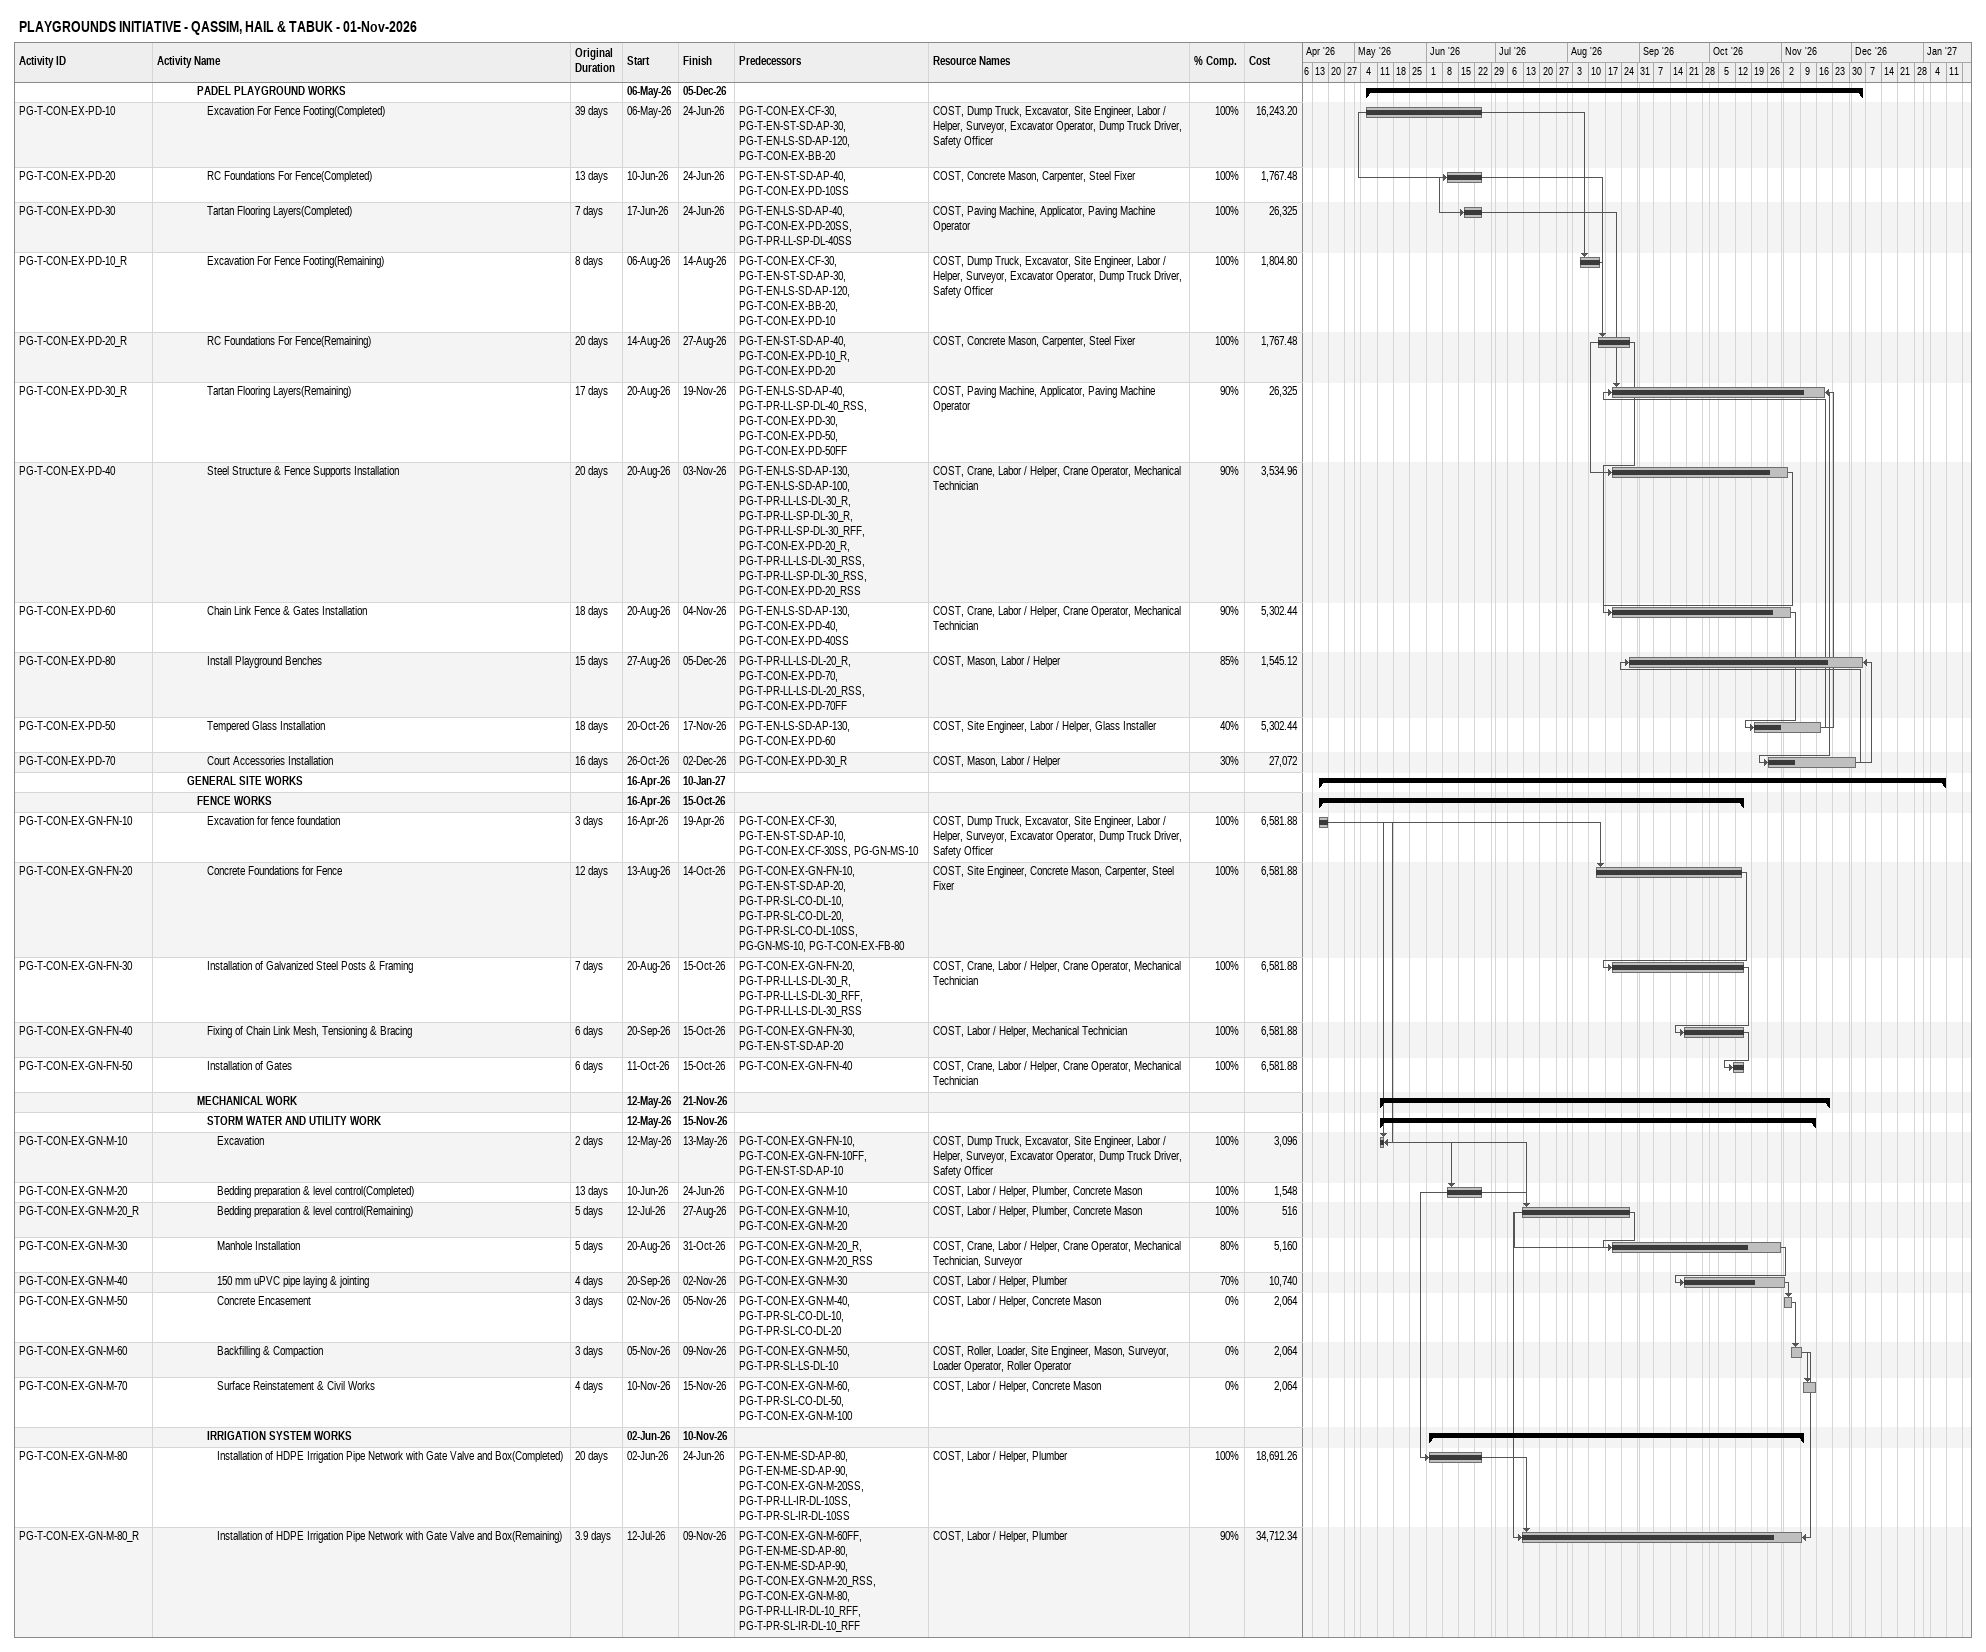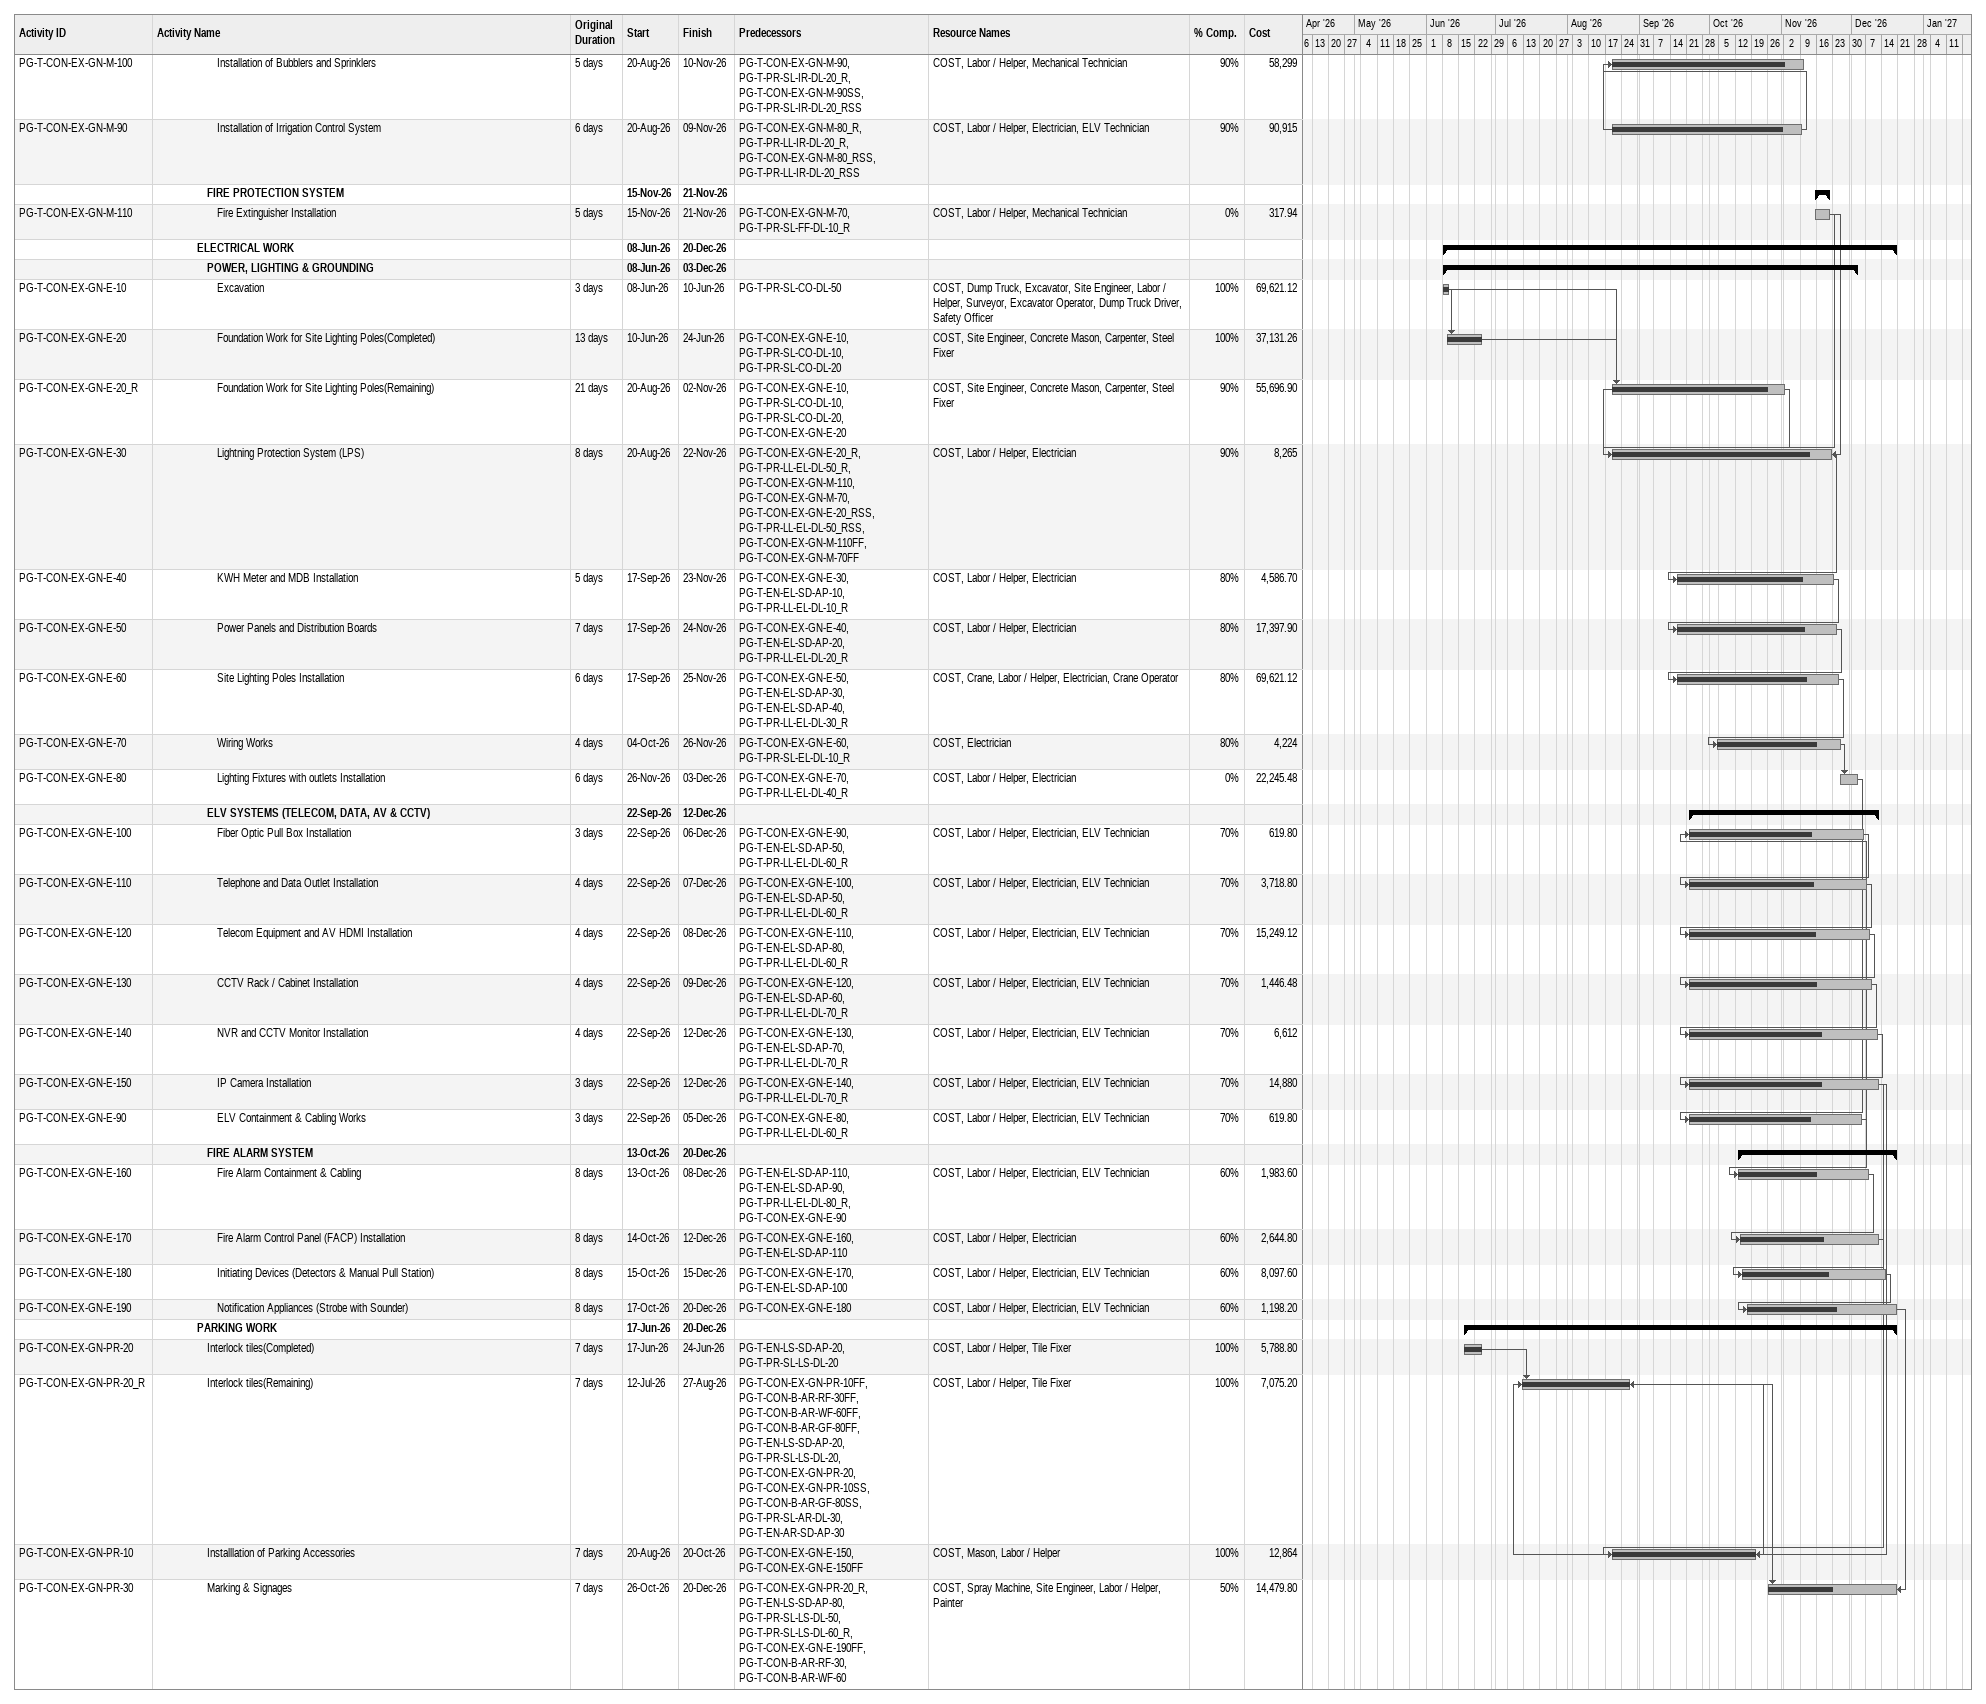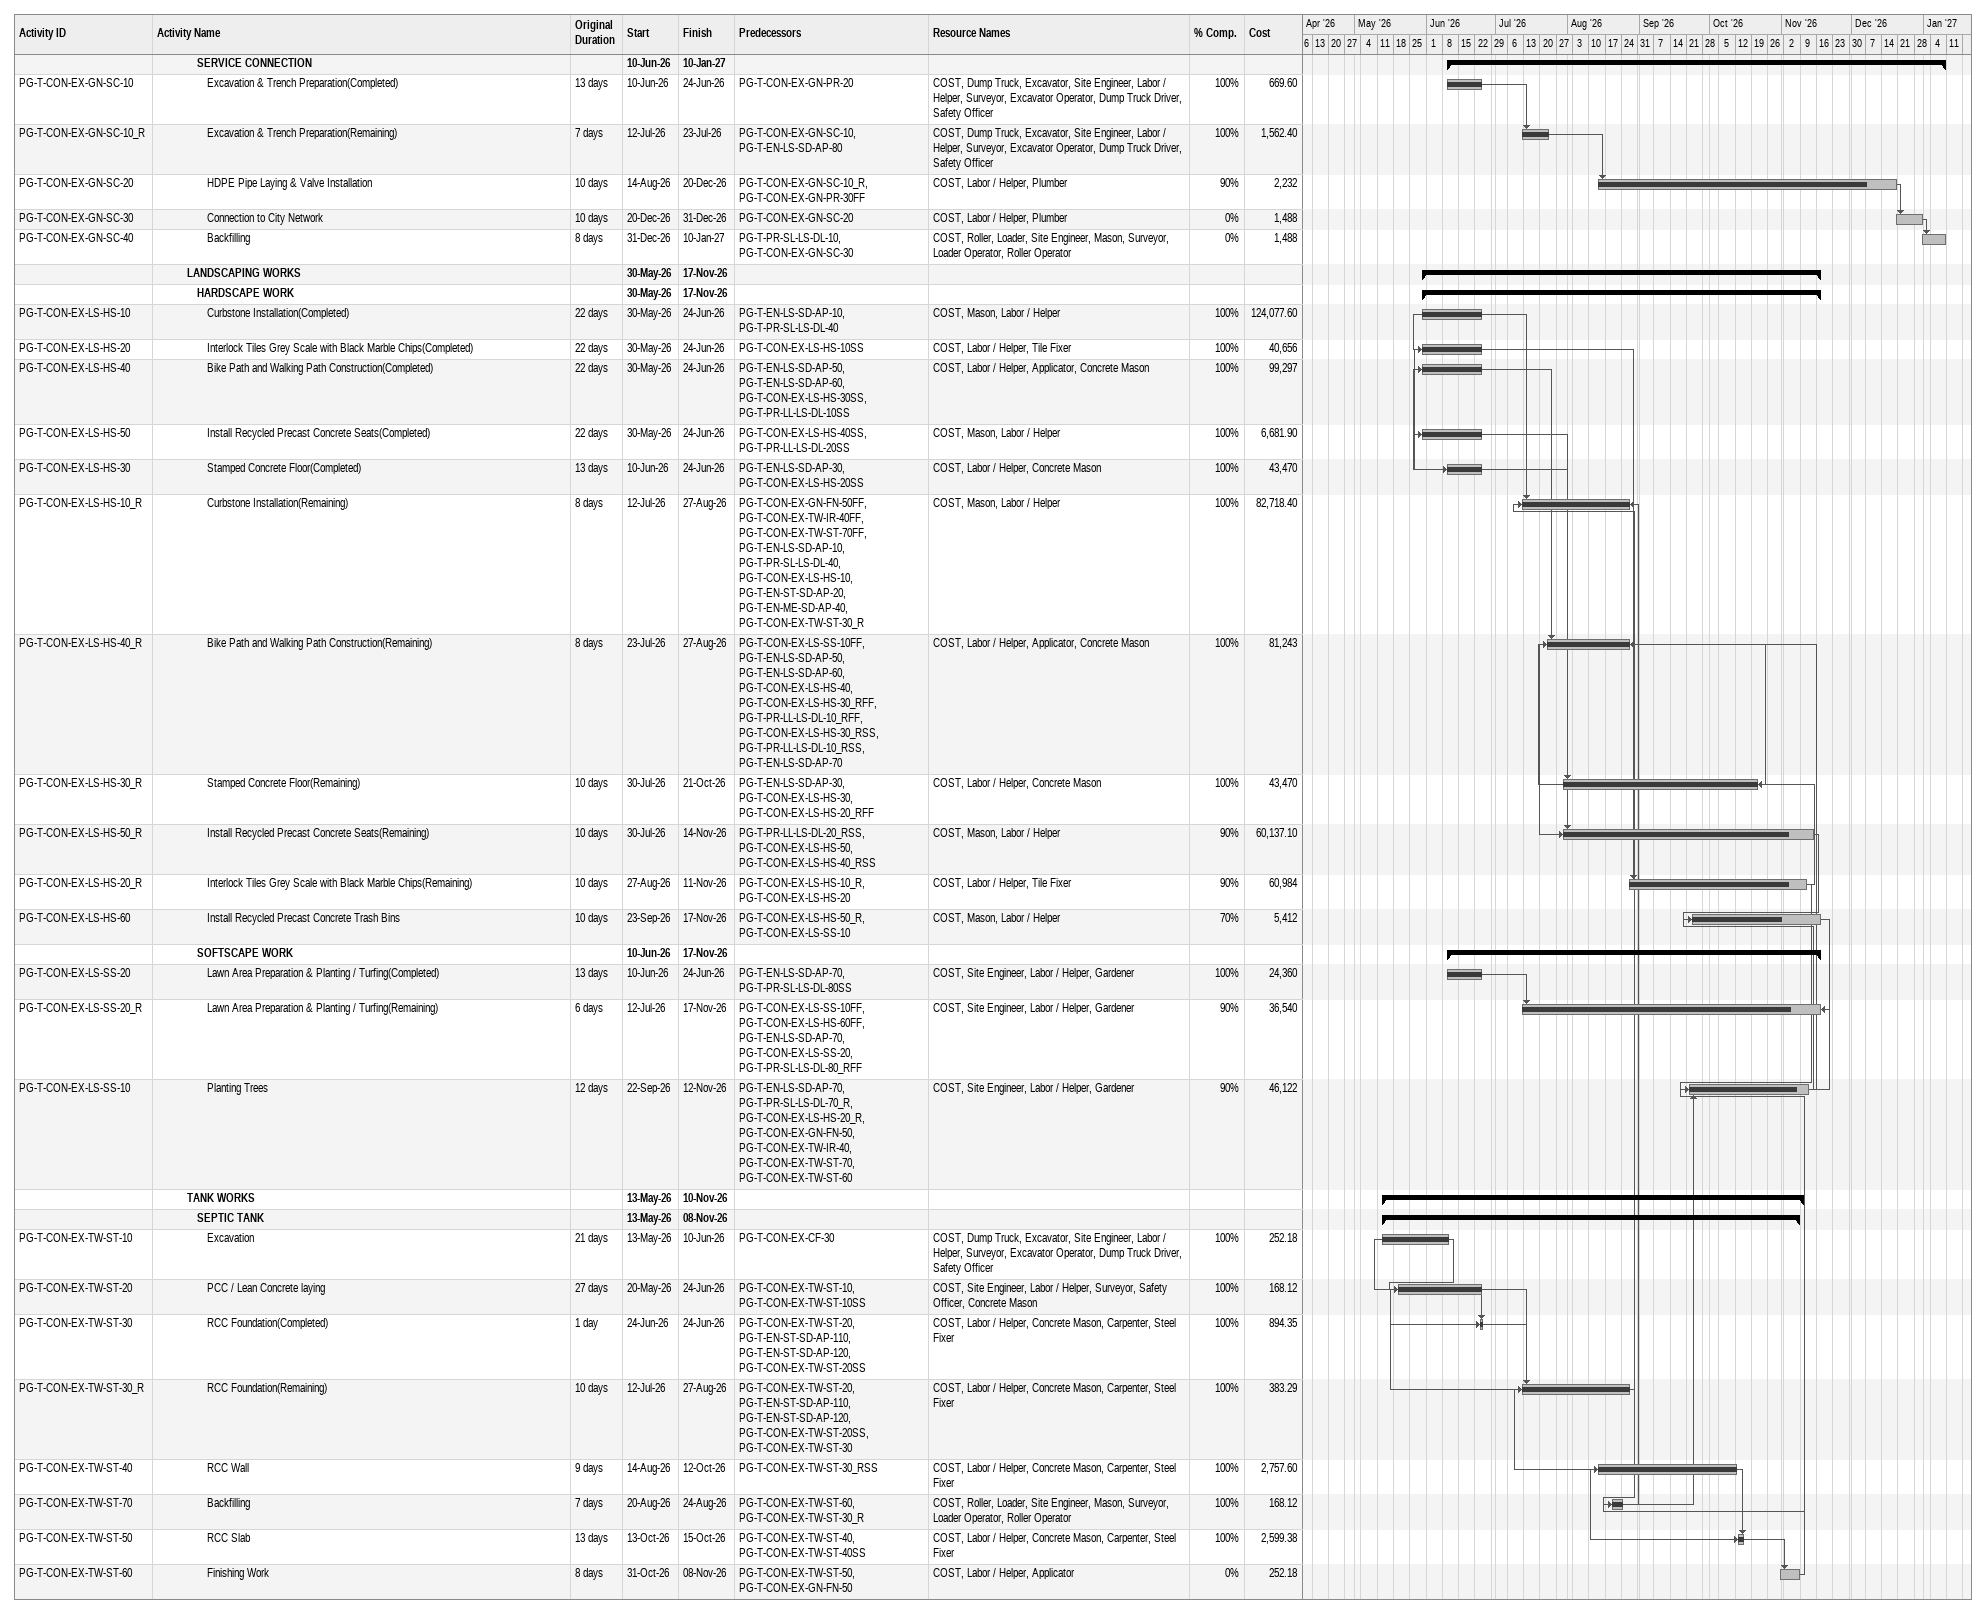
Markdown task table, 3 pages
PLAYGROUNDS INITIATIVE - QASSIM, HAIL & TABUK - 01-Nov-2026

| ID | Level | Task | Original duration | Start | Finish | Predecessors | Resources | % complete | Cost |
|---|---|---|---|---|---|---|---|---|---|
|  | 5 | **PADEL PLAYGROUND WORKS** |  | 2026-05-06 | 2026-12-05 |  |  |  |  |
| PG-T-CON-EX-PD-10 | 6 | Excavation For Fence Footing(Completed) | 39d | 2026-05-06 | 2026-06-24 | PG-T-CON-EX-CF-30, PG-T-EN-ST-SD-AP-30, PG-T-EN-LS-SD-AP-120, PG-T-CON-EX-BB-20 | COST, Dump Truck, Excavator, Site Engineer, Labor / Helper, Surveyor, Excavator Operator, Dump Truck Driver, Safety Officer | 100 | 16243.20 |
| PG-T-CON-EX-PD-20 | 6 | RC Foundations For Fence(Completed) | 13d | 2026-06-10 | 2026-06-24 | PG-T-EN-ST-SD-AP-40, PG-T-CON-EX-PD-10SS | COST, Concrete Mason, Carpenter, Steel Fixer | 100 | 1767.48 |
| PG-T-CON-EX-PD-30 | 6 | Tartan Flooring Layers(Completed) | 7d | 2026-06-17 | 2026-06-24 | PG-T-EN-LS-SD-AP-40, PG-T-CON-EX-PD-20SS, PG-T-PR-LL-SP-DL-40SS | COST, Paving Machine, Applicator, Paving Machine Operator | 100 | 26325 |
| PG-T-CON-EX-PD-10_R | 6 | Excavation For Fence Footing(Remaining) | 8d | 2026-08-06 | 2026-08-14 | PG-T-CON-EX-CF-30, PG-T-EN-ST-SD-AP-30, PG-T-EN-LS-SD-AP-120, PG-T-CON-EX-BB-20, PG-T-CON-EX-PD-10 | COST, Dump Truck, Excavator, Site Engineer, Labor / Helper, Surveyor, Excavator Operator, Dump Truck Driver, Safety Officer | 100 | 1804.80 |
| PG-T-CON-EX-PD-20_R | 6 | RC Foundations For Fence(Remaining) | 20d | 2026-08-14 | 2026-08-27 | PG-T-EN-ST-SD-AP-40, PG-T-CON-EX-PD-10_R, PG-T-CON-EX-PD-20 | COST, Concrete Mason, Carpenter, Steel Fixer | 100 | 1767.48 |
| PG-T-CON-EX-PD-30_R | 6 | Tartan Flooring Layers(Remaining) | 17d | 2026-08-20 | 2026-11-19 | PG-T-EN-LS-SD-AP-40, PG-T-PR-LL-SP-DL-40_RSS, PG-T-CON-EX-PD-30, PG-T-CON-EX-PD-50, PG-T-CON-EX-PD-50FF | COST, Paving Machine, Applicator, Paving Machine Operator | 90 | 26325 |
| PG-T-CON-EX-PD-40 | 6 | Steel Structure & Fence Supports Installation | 20d | 2026-08-20 | 2026-11-03 | PG-T-EN-LS-SD-AP-130, PG-T-EN-LS-SD-AP-100, PG-T-PR-LL-LS-DL-30_R, PG-T-PR-LL-SP-DL-30_R, PG-T-PR-LL-SP-DL-30_RFF, PG-T-CON-EX-PD-20_R, PG-T-PR-LL-LS-DL-30_RSS, PG-T-PR-LL-SP-DL-30_RSS, PG-T-CON-EX-PD-20_RSS | COST, Crane, Labor / Helper, Crane Operator, Mechanical Technician | 90 | 3534.96 |
| PG-T-CON-EX-PD-60 | 6 | Chain Link Fence & Gates Installation | 18d | 2026-08-20 | 2026-11-04 | PG-T-EN-LS-SD-AP-130, PG-T-CON-EX-PD-40, PG-T-CON-EX-PD-40SS | COST, Crane, Labor / Helper, Crane Operator, Mechanical Technician | 90 | 5302.44 |
| PG-T-CON-EX-PD-80 | 6 | Install Playground Benches | 15d | 2026-08-27 | 2026-12-05 | PG-T-PR-LL-LS-DL-20_R, PG-T-CON-EX-PD-70, PG-T-PR-LL-LS-DL-20_RSS, PG-T-CON-EX-PD-70FF | COST, Mason, Labor / Helper | 85 | 1545.12 |
| PG-T-CON-EX-PD-50 | 6 | Tempered Glass Installation | 18d | 2026-10-20 | 2026-11-17 | PG-T-EN-LS-SD-AP-130, PG-T-CON-EX-PD-60 | COST, Site Engineer, Labor / Helper, Glass Installer | 40 | 5302.44 |
| PG-T-CON-EX-PD-70 | 6 | Court Accessories Installation | 16d | 2026-10-26 | 2026-12-02 | PG-T-CON-EX-PD-30_R | COST, Mason, Labor / Helper | 30 | 27072 |
|  | 4 | **GENERAL SITE WORKS** |  | 2026-04-16 | 2027-01-10 |  |  |  |  |
|  | 5 | **FENCE WORKS** |  | 2026-04-16 | 2026-10-15 |  |  |  |  |
| PG-T-CON-EX-GN-FN-10 | 6 | Excavation for fence foundation | 3d | 2026-04-16 | 2026-04-19 | PG-T-CON-EX-CF-30, PG-T-EN-ST-SD-AP-10, PG-T-CON-EX-CF-30SS, PG-GN-MS-10 | COST, Dump Truck, Excavator, Site Engineer, Labor / Helper, Surveyor, Excavator Operator, Dump Truck Driver, Safety Officer | 100 | 6581.88 |
| PG-T-CON-EX-GN-FN-20 | 6 | Concrete Foundations for Fence | 12d | 2026-08-13 | 2026-10-14 | PG-T-CON-EX-GN-FN-10, PG-T-EN-ST-SD-AP-20, PG-T-PR-SL-CO-DL-10, PG-T-PR-SL-CO-DL-20, PG-T-PR-SL-CO-DL-10SS, PG-GN-MS-10, PG-T-CON-EX-FB-80 | COST, Site Engineer, Concrete Mason, Carpenter, Steel Fixer | 100 | 6581.88 |
| PG-T-CON-EX-GN-FN-30 | 6 | Installation of Galvanized Steel Posts & Framing | 7d | 2026-08-20 | 2026-10-15 | PG-T-CON-EX-GN-FN-20, PG-T-PR-LL-LS-DL-30_R, PG-T-PR-LL-LS-DL-30_RFF, PG-T-PR-LL-LS-DL-30_RSS | COST, Crane, Labor / Helper, Crane Operator, Mechanical Technician | 100 | 6581.88 |
| PG-T-CON-EX-GN-FN-40 | 6 | Fixing of Chain Link Mesh, Tensioning & Bracing | 6d | 2026-09-20 | 2026-10-15 | PG-T-CON-EX-GN-FN-30, PG-T-EN-ST-SD-AP-20 | COST, Labor / Helper, Mechanical Technician | 100 | 6581.88 |
| PG-T-CON-EX-GN-FN-50 | 6 | Installation of Gates | 6d | 2026-10-11 | 2026-10-15 | PG-T-CON-EX-GN-FN-40 | COST, Crane, Labor / Helper, Crane Operator, Mechanical Technician | 100 | 6581.88 |
|  | 5 | **MECHANICAL WORK** |  | 2026-05-12 | 2026-11-21 |  |  |  |  |
|  | 6 | **STORM WATER AND UTILITY WORK** |  | 2026-05-12 | 2026-11-15 |  |  |  |  |
| PG-T-CON-EX-GN-M-10 | 7 | Excavation | 2d | 2026-05-12 | 2026-05-13 | PG-T-CON-EX-GN-FN-10, PG-T-CON-EX-GN-FN-10FF, PG-T-EN-ST-SD-AP-10 | COST, Dump Truck, Excavator, Site Engineer, Labor / Helper, Surveyor, Excavator Operator, Dump Truck Driver, Safety Officer | 100 | 3096 |
| PG-T-CON-EX-GN-M-20 | 7 | Bedding preparation & level control(Completed) | 13d | 2026-06-10 | 2026-06-24 | PG-T-CON-EX-GN-M-10 | COST, Labor / Helper, Plumber, Concrete Mason | 100 | 1548 |
| PG-T-CON-EX-GN-M-20_R | 7 | Bedding preparation & level control(Remaining) | 5d | 2026-07-12 | 2026-08-27 | PG-T-CON-EX-GN-M-10, PG-T-CON-EX-GN-M-20 | COST, Labor / Helper, Plumber, Concrete Mason | 100 | 516 |
| PG-T-CON-EX-GN-M-30 | 7 | Manhole Installation | 5d | 2026-08-20 | 2026-10-31 | PG-T-CON-EX-GN-M-20_R, PG-T-CON-EX-GN-M-20_RSS | COST, Crane, Labor / Helper, Crane Operator, Mechanical Technician, Surveyor | 80 | 5160 |
| PG-T-CON-EX-GN-M-40 | 7 | 150 mm uPVC pipe laying & jointing | 4d | 2026-09-20 | 2026-11-02 | PG-T-CON-EX-GN-M-30 | COST, Labor / Helper, Plumber | 70 | 10740 |
| PG-T-CON-EX-GN-M-50 | 7 | Concrete Encasement | 3d | 2026-11-02 | 2026-11-05 | PG-T-CON-EX-GN-M-40, PG-T-PR-SL-CO-DL-10, PG-T-PR-SL-CO-DL-20 | COST, Labor / Helper, Concrete Mason | 0 | 2064 |
| PG-T-CON-EX-GN-M-60 | 7 | Backfilling & Compaction | 3d | 2026-11-05 | 2026-11-09 | PG-T-CON-EX-GN-M-50, PG-T-PR-SL-LS-DL-10 | COST, Roller, Loader, Site Engineer, Mason, Surveyor, Loader Operator, Roller Operator | 0 | 2064 |
| PG-T-CON-EX-GN-M-70 | 7 | Surface Reinstatement & Civil Works | 4d | 2026-11-10 | 2026-11-15 | PG-T-CON-EX-GN-M-60, PG-T-PR-SL-CO-DL-50, PG-T-CON-EX-GN-M-100 | COST, Labor / Helper, Concrete Mason | 0 | 2064 |
|  | 6 | **IRRIGATION SYSTEM WORKS** |  | 2026-06-02 | 2026-11-10 |  |  |  |  |
| PG-T-CON-EX-GN-M-80 | 7 | Installation of HDPE Irrigation Pipe Network with Gate Valve and Box(Completed) | 20d | 2026-06-02 | 2026-06-24 | PG-T-EN-ME-SD-AP-80, PG-T-EN-ME-SD-AP-90, PG-T-CON-EX-GN-M-20SS, PG-T-PR-LL-IR-DL-10SS, PG-T-PR-SL-IR-DL-10SS | COST, Labor / Helper, Plumber | 100 | 18691.26 |
| PG-T-CON-EX-GN-M-80_R | 7 | Installation of HDPE Irrigation Pipe Network with Gate Valve and Box(Remaining) | 3.9d | 2026-07-12 | 2026-11-09 | PG-T-CON-EX-GN-M-60FF, PG-T-EN-ME-SD-AP-80, PG-T-EN-ME-SD-AP-90, PG-T-CON-EX-GN-M-20_RSS, PG-T-CON-EX-GN-M-80, PG-T-PR-LL-IR-DL-10_RFF, PG-T-PR-SL-IR-DL-10_RFF | COST, Labor / Helper, Plumber | 90 | 34712.34 |
| PG-T-CON-EX-GN-M-100 | 7 | Installation of Bubblers and Sprinklers | 5d | 2026-08-20 | 2026-11-10 | PG-T-CON-EX-GN-M-90, PG-T-PR-SL-IR-DL-20_R, PG-T-CON-EX-GN-M-90SS, PG-T-PR-SL-IR-DL-20_RSS | COST, Labor / Helper, Mechanical Technician | 90 | 58299 |
| PG-T-CON-EX-GN-M-90 | 7 | Installation of Irrigation Control System | 6d | 2026-08-20 | 2026-11-09 | PG-T-CON-EX-GN-M-80_R, PG-T-PR-LL-IR-DL-20_R, PG-T-CON-EX-GN-M-80_RSS, PG-T-PR-LL-IR-DL-20_RSS | COST, Labor / Helper, Electrician, ELV Technician | 90 | 90915 |
|  | 6 | **FIRE PROTECTION SYSTEM** |  | 2026-11-15 | 2026-11-21 |  |  |  |  |
| PG-T-CON-EX-GN-M-110 | 7 | Fire Extinguisher Installation | 5d | 2026-11-15 | 2026-11-21 | PG-T-CON-EX-GN-M-70, PG-T-PR-SL-FF-DL-10_R | COST, Labor / Helper, Mechanical Technician | 0 | 317.94 |
|  | 5 | **ELECTRICAL WORK** |  | 2026-06-08 | 2026-12-20 |  |  |  |  |
|  | 6 | **POWER, LIGHTING & GROUNDING** |  | 2026-06-08 | 2026-12-03 |  |  |  |  |
| PG-T-CON-EX-GN-E-10 | 7 | Excavation | 3d | 2026-06-08 | 2026-06-10 | PG-T-PR-SL-CO-DL-50 | COST, Dump Truck, Excavator, Site Engineer, Labor / Helper, Surveyor, Excavator Operator, Dump Truck Driver, Safety Officer | 100 | 69621.12 |
| PG-T-CON-EX-GN-E-20 | 7 | Foundation Work for Site Lighting Poles(Completed) | 13d | 2026-06-10 | 2026-06-24 | PG-T-CON-EX-GN-E-10, PG-T-PR-SL-CO-DL-10, PG-T-PR-SL-CO-DL-20 | COST, Site Engineer, Concrete Mason, Carpenter, Steel Fixer | 100 | 37131.26 |
| PG-T-CON-EX-GN-E-20_R | 7 | Foundation Work for Site Lighting Poles(Remaining) | 21d | 2026-08-20 | 2026-11-02 | PG-T-CON-EX-GN-E-10, PG-T-PR-SL-CO-DL-10, PG-T-PR-SL-CO-DL-20, PG-T-CON-EX-GN-E-20 | COST, Site Engineer, Concrete Mason, Carpenter, Steel Fixer | 90 | 55696.90 |
| PG-T-CON-EX-GN-E-30 | 7 | Lightning Protection System (LPS) | 8d | 2026-08-20 | 2026-11-22 | PG-T-CON-EX-GN-E-20_R, PG-T-PR-LL-EL-DL-50_R, PG-T-CON-EX-GN-M-110, PG-T-CON-EX-GN-M-70, PG-T-CON-EX-GN-E-20_RSS, PG-T-PR-LL-EL-DL-50_RSS, PG-T-CON-EX-GN-M-110FF, PG-T-CON-EX-GN-M-70FF | COST, Labor / Helper, Electrician | 90 | 8265 |
| PG-T-CON-EX-GN-E-40 | 7 | KWH Meter and MDB Installation | 5d | 2026-09-17 | 2026-11-23 | PG-T-CON-EX-GN-E-30, PG-T-EN-EL-SD-AP-10, PG-T-PR-LL-EL-DL-10_R | COST, Labor / Helper, Electrician | 80 | 4586.70 |
| PG-T-CON-EX-GN-E-50 | 7 | Power Panels and Distribution Boards | 7d | 2026-09-17 | 2026-11-24 | PG-T-CON-EX-GN-E-40, PG-T-EN-EL-SD-AP-20, PG-T-PR-LL-EL-DL-20_R | COST, Labor / Helper, Electrician | 80 | 17397.90 |
| PG-T-CON-EX-GN-E-60 | 7 | Site Lighting Poles Installation | 6d | 2026-09-17 | 2026-11-25 | PG-T-CON-EX-GN-E-50, PG-T-EN-EL-SD-AP-30, PG-T-EN-EL-SD-AP-40, PG-T-PR-LL-EL-DL-30_R | COST, Crane, Labor / Helper, Electrician, Crane Operator | 80 | 69621.12 |
| PG-T-CON-EX-GN-E-70 | 7 | Wiring Works | 4d | 2026-10-04 | 2026-11-26 | PG-T-CON-EX-GN-E-60, PG-T-PR-SL-EL-DL-10_R | COST, Electrician | 80 | 4224 |
| PG-T-CON-EX-GN-E-80 | 7 | Lighting Fixtures with outlets Installation | 6d | 2026-11-26 | 2026-12-03 | PG-T-CON-EX-GN-E-70, PG-T-PR-LL-EL-DL-40_R | COST, Labor / Helper, Electrician | 0 | 22245.48 |
|  | 6 | **ELV SYSTEMS (TELECOM, DATA, AV & CCTV)** |  | 2026-09-22 | 2026-12-12 |  |  |  |  |
| PG-T-CON-EX-GN-E-100 | 7 | Fiber Optic Pull Box Installation | 3d | 2026-09-22 | 2026-12-06 | PG-T-CON-EX-GN-E-90, PG-T-EN-EL-SD-AP-50, PG-T-PR-LL-EL-DL-60_R | COST, Labor / Helper, Electrician, ELV Technician | 70 | 619.80 |
| PG-T-CON-EX-GN-E-110 | 7 | Telephone and Data Outlet Installation | 4d | 2026-09-22 | 2026-12-07 | PG-T-CON-EX-GN-E-100, PG-T-EN-EL-SD-AP-50, PG-T-PR-LL-EL-DL-60_R | COST, Labor / Helper, Electrician, ELV Technician | 70 | 3718.80 |
| PG-T-CON-EX-GN-E-120 | 7 | Telecom Equipment and AV HDMI Installation | 4d | 2026-09-22 | 2026-12-08 | PG-T-CON-EX-GN-E-110, PG-T-EN-EL-SD-AP-80, PG-T-PR-LL-EL-DL-60_R | COST, Labor / Helper, Electrician, ELV Technician | 70 | 15249.12 |
| PG-T-CON-EX-GN-E-130 | 7 | CCTV Rack / Cabinet Installation | 4d | 2026-09-22 | 2026-12-09 | PG-T-CON-EX-GN-E-120, PG-T-EN-EL-SD-AP-60, PG-T-PR-LL-EL-DL-70_R | COST, Labor / Helper, Electrician, ELV Technician | 70 | 1446.48 |
| PG-T-CON-EX-GN-E-140 | 7 | NVR and CCTV Monitor Installation | 4d | 2026-09-22 | 2026-12-12 | PG-T-CON-EX-GN-E-130, PG-T-EN-EL-SD-AP-70, PG-T-PR-LL-EL-DL-70_R | COST, Labor / Helper, Electrician, ELV Technician | 70 | 6612 |
| PG-T-CON-EX-GN-E-150 | 7 | IP Camera Installation | 3d | 2026-09-22 | 2026-12-12 | PG-T-CON-EX-GN-E-140, PG-T-PR-LL-EL-DL-70_R | COST, Labor / Helper, Electrician, ELV Technician | 70 | 14880 |
| PG-T-CON-EX-GN-E-90 | 7 | ELV Containment & Cabling Works | 3d | 2026-09-22 | 2026-12-05 | PG-T-CON-EX-GN-E-80, PG-T-PR-LL-EL-DL-60_R | COST, Labor / Helper, Electrician, ELV Technician | 70 | 619.80 |
|  | 6 | **FIRE ALARM SYSTEM** |  | 2026-10-13 | 2026-12-20 |  |  |  |  |
| PG-T-CON-EX-GN-E-160 | 7 | Fire Alarm Containment & Cabling | 8d | 2026-10-13 | 2026-12-08 | PG-T-EN-EL-SD-AP-110, PG-T-EN-EL-SD-AP-90, PG-T-PR-LL-EL-DL-80_R, PG-T-CON-EX-GN-E-90 | COST, Labor / Helper, Electrician, ELV Technician | 60 | 1983.60 |
| PG-T-CON-EX-GN-E-170 | 7 | Fire Alarm Control Panel (FACP) Installation | 8d | 2026-10-14 | 2026-12-12 | PG-T-CON-EX-GN-E-160, PG-T-EN-EL-SD-AP-110 | COST, Labor / Helper, Electrician | 60 | 2644.80 |
| PG-T-CON-EX-GN-E-180 | 7 | Initiating Devices (Detectors & Manual Pull Station) | 8d | 2026-10-15 | 2026-12-15 | PG-T-CON-EX-GN-E-170, PG-T-EN-EL-SD-AP-100 | COST, Labor / Helper, Electrician, ELV Technician | 60 | 8097.60 |
| PG-T-CON-EX-GN-E-190 | 7 | Notification Appliances (Strobe with Sounder) | 8d | 2026-10-17 | 2026-12-20 | PG-T-CON-EX-GN-E-180 | COST, Labor / Helper, Electrician, ELV Technician | 60 | 1198.20 |
|  | 5 | **PARKING WORK** |  | 2026-06-17 | 2026-12-20 |  |  |  |  |
| PG-T-CON-EX-GN-PR-20 | 6 | Interlock tiles(Completed) | 7d | 2026-06-17 | 2026-06-24 | PG-T-EN-LS-SD-AP-20, PG-T-PR-SL-LS-DL-20 | COST, Labor / Helper, Tile Fixer | 100 | 5788.80 |
| PG-T-CON-EX-GN-PR-20_R | 6 | Interlock tiles(Remaining) | 7d | 2026-07-12 | 2026-08-27 | PG-T-CON-EX-GN-PR-10FF, PG-T-CON-B-AR-RF-30FF, PG-T-CON-B-AR-WF-60FF, PG-T-CON-B-AR-GF-80FF, PG-T-EN-LS-SD-AP-20, PG-T-PR-SL-LS-DL-20, PG-T-CON-EX-GN-PR-20, PG-T-CON-EX-GN-PR-10SS, PG-T-CON-B-AR-GF-80SS, PG-T-PR-SL-AR-DL-30, PG-T-EN-AR-SD-AP-30 | COST, Labor / Helper, Tile Fixer | 100 | 7075.20 |
| PG-T-CON-EX-GN-PR-10 | 6 | Installlation of Parking Accessories | 7d | 2026-08-20 | 2026-10-20 | PG-T-CON-EX-GN-E-150, PG-T-CON-EX-GN-E-150FF | COST, Mason, Labor / Helper | 100 | 12864 |
| PG-T-CON-EX-GN-PR-30 | 6 | Marking & Signages | 7d | 2026-10-26 | 2026-12-20 | PG-T-CON-EX-GN-PR-20_R, PG-T-EN-LS-SD-AP-80, PG-T-PR-SL-LS-DL-50, PG-T-PR-SL-LS-DL-60_R, PG-T-CON-EX-GN-E-190FF, PG-T-CON-B-AR-RF-30, PG-T-CON-B-AR-WF-60 | COST, Spray Machine, Site Engineer, Labor / Helper, Painter | 50 | 14479.80 |
|  | 5 | **SERVICE CONNECTION** |  | 2026-06-10 | 2027-01-10 |  |  |  |  |
| PG-T-CON-EX-GN-SC-10 | 6 | Excavation & Trench Preparation(Completed) | 13d | 2026-06-10 | 2026-06-24 | PG-T-CON-EX-GN-PR-20 | COST, Dump Truck, Excavator, Site Engineer, Labor / Helper, Surveyor, Excavator Operator, Dump Truck Driver, Safety Officer | 100 | 669.60 |
| PG-T-CON-EX-GN-SC-10_R | 6 | Excavation & Trench Preparation(Remaining) | 7d | 2026-07-12 | 2026-07-23 | PG-T-CON-EX-GN-SC-10, PG-T-EN-LS-SD-AP-80 | COST, Dump Truck, Excavator, Site Engineer, Labor / Helper, Surveyor, Excavator Operator, Dump Truck Driver, Safety Officer | 100 | 1562.40 |
| PG-T-CON-EX-GN-SC-20 | 6 | HDPE Pipe Laying & Valve Installation | 10d | 2026-08-14 | 2026-12-20 | PG-T-CON-EX-GN-SC-10_R, PG-T-CON-EX-GN-PR-30FF | COST, Labor / Helper, Plumber | 90 | 2232 |
| PG-T-CON-EX-GN-SC-30 | 6 | Connection to City Network | 10d | 2026-12-20 | 2026-12-31 | PG-T-CON-EX-GN-SC-20 | COST, Labor / Helper, Plumber | 0 | 1488 |
| PG-T-CON-EX-GN-SC-40 | 6 | Backfilling | 8d | 2026-12-31 | 2027-01-10 | PG-T-PR-SL-LS-DL-10, PG-T-CON-EX-GN-SC-30 | COST, Roller, Loader, Site Engineer, Mason, Surveyor, Loader Operator, Roller Operator | 0 | 1488 |
|  | 4 | **LANDSCAPING WORKS** |  | 2026-05-30 | 2026-11-17 |  |  |  |  |
|  | 5 | **HARDSCAPE WORK** |  | 2026-05-30 | 2026-11-17 |  |  |  |  |
| PG-T-CON-EX-LS-HS-10 | 6 | Curbstone Installation(Completed) | 22d | 2026-05-30 | 2026-06-24 | PG-T-EN-LS-SD-AP-10, PG-T-PR-SL-LS-DL-40 | COST, Mason, Labor / Helper | 100 | 124077.60 |
| PG-T-CON-EX-LS-HS-20 | 6 | Interlock Tiles Grey Scale with Black Marble Chips(Completed) | 22d | 2026-05-30 | 2026-06-24 | PG-T-CON-EX-LS-HS-10SS | COST, Labor / Helper, Tile Fixer | 100 | 40656 |
| PG-T-CON-EX-LS-HS-40 | 6 | Bike Path and Walking Path Construction(Completed) | 22d | 2026-05-30 | 2026-06-24 | PG-T-EN-LS-SD-AP-50, PG-T-EN-LS-SD-AP-60, PG-T-CON-EX-LS-HS-30SS, PG-T-PR-LL-LS-DL-10SS | COST, Labor / Helper, Applicator, Concrete Mason | 100 | 99297 |
| PG-T-CON-EX-LS-HS-50 | 6 | Install Recycled Precast Concrete Seats(Completed) | 22d | 2026-05-30 | 2026-06-24 | PG-T-CON-EX-LS-HS-40SS, PG-T-PR-LL-LS-DL-20SS | COST, Mason, Labor / Helper | 100 | 6681.90 |
| PG-T-CON-EX-LS-HS-30 | 6 | Stamped Concrete Floor(Completed) | 13d | 2026-06-10 | 2026-06-24 | PG-T-EN-LS-SD-AP-30, PG-T-CON-EX-LS-HS-20SS | COST, Labor / Helper, Concrete Mason | 100 | 43470 |
| PG-T-CON-EX-LS-HS-10_R | 6 | Curbstone Installation(Remaining) | 8d | 2026-07-12 | 2026-08-27 | PG-T-CON-EX-GN-FN-50FF, PG-T-CON-EX-TW-IR-40FF, PG-T-CON-EX-TW-ST-70FF, PG-T-EN-LS-SD-AP-10, PG-T-PR-SL-LS-DL-40, PG-T-CON-EX-LS-HS-10, PG-T-EN-ST-SD-AP-20, PG-T-EN-ME-SD-AP-40, PG-T-CON-EX-TW-ST-30_R | COST, Mason, Labor / Helper | 100 | 82718.40 |
| PG-T-CON-EX-LS-HS-40_R | 6 | Bike Path and Walking Path Construction(Remaining) | 8d | 2026-07-23 | 2026-08-27 | PG-T-CON-EX-LS-SS-10FF, PG-T-EN-LS-SD-AP-50, PG-T-EN-LS-SD-AP-60, PG-T-CON-EX-LS-HS-40, PG-T-CON-EX-LS-HS-30_RFF, PG-T-PR-LL-LS-DL-10_RFF, PG-T-CON-EX-LS-HS-30_RSS, PG-T-PR-LL-LS-DL-10_RSS, PG-T-EN-LS-SD-AP-70 | COST, Labor / Helper, Applicator, Concrete Mason | 100 | 81243 |
| PG-T-CON-EX-LS-HS-30_R | 6 | Stamped Concrete Floor(Remaining) | 10d | 2026-07-30 | 2026-10-21 | PG-T-EN-LS-SD-AP-30, PG-T-CON-EX-LS-HS-30, PG-T-CON-EX-LS-HS-20_RFF | COST, Labor / Helper, Concrete Mason | 100 | 43470 |
| PG-T-CON-EX-LS-HS-50_R | 6 | Install Recycled Precast Concrete Seats(Remaining) | 10d | 2026-07-30 | 2026-11-14 | PG-T-PR-LL-LS-DL-20_RSS, PG-T-CON-EX-LS-HS-50, PG-T-CON-EX-LS-HS-40_RSS | COST, Mason, Labor / Helper | 90 | 60137.10 |
| PG-T-CON-EX-LS-HS-20_R | 6 | Interlock Tiles Grey Scale with Black Marble Chips(Remaining) | 10d | 2026-08-27 | 2026-11-11 | PG-T-CON-EX-LS-HS-10_R, PG-T-CON-EX-LS-HS-20 | COST, Labor / Helper, Tile Fixer | 90 | 60984 |
| PG-T-CON-EX-LS-HS-60 | 6 | Install Recycled Precast Concrete Trash Bins | 10d | 2026-09-23 | 2026-11-17 | PG-T-CON-EX-LS-HS-50_R, PG-T-CON-EX-LS-SS-10 | COST, Mason, Labor / Helper | 70 | 5412 |
|  | 5 | **SOFTSCAPE WORK** |  | 2026-06-10 | 2026-11-17 |  |  |  |  |
| PG-T-CON-EX-LS-SS-20 | 6 | Lawn Area Preparation & Planting / Turfing(Completed) | 13d | 2026-06-10 | 2026-06-24 | PG-T-EN-LS-SD-AP-70, PG-T-PR-SL-LS-DL-80SS | COST, Site Engineer, Labor / Helper, Gardener | 100 | 24360 |
| PG-T-CON-EX-LS-SS-20_R | 6 | Lawn Area Preparation & Planting / Turfing(Remaining) | 6d | 2026-07-12 | 2026-11-17 | PG-T-CON-EX-LS-SS-10FF, PG-T-CON-EX-LS-HS-60FF, PG-T-EN-LS-SD-AP-70, PG-T-CON-EX-LS-SS-20, PG-T-PR-SL-LS-DL-80_RFF | COST, Site Engineer, Labor / Helper, Gardener | 90 | 36540 |
| PG-T-CON-EX-LS-SS-10 | 6 | Planting Trees | 12d | 2026-09-22 | 2026-11-12 | PG-T-EN-LS-SD-AP-70, PG-T-PR-SL-LS-DL-70_R, PG-T-CON-EX-LS-HS-20_R, PG-T-CON-EX-GN-FN-50, PG-T-CON-EX-TW-IR-40, PG-T-CON-EX-TW-ST-70, PG-T-CON-EX-TW-ST-60 | COST, Site Engineer, Labor / Helper, Gardener | 90 | 46122 |
|  | 4 | **TANK WORKS** |  | 2026-05-13 | 2026-11-10 |  |  |  |  |
|  | 5 | **SEPTIC TANK** |  | 2026-05-13 | 2026-11-08 |  |  |  |  |
| PG-T-CON-EX-TW-ST-10 | 6 | Excavation | 21d | 2026-05-13 | 2026-06-10 | PG-T-CON-EX-CF-30 | COST, Dump Truck, Excavator, Site Engineer, Labor / Helper, Surveyor, Excavator Operator, Dump Truck Driver, Safety Officer | 100 | 252.18 |
| PG-T-CON-EX-TW-ST-20 | 6 | PCC / Lean Concrete laying | 27d | 2026-05-20 | 2026-06-24 | PG-T-CON-EX-TW-ST-10, PG-T-CON-EX-TW-ST-10SS | COST, Site Engineer, Labor / Helper, Surveyor, Safety Officer, Concrete Mason | 100 | 168.12 |
| PG-T-CON-EX-TW-ST-30 | 6 | RCC Foundation(Completed) | 1d | 2026-06-24 | 2026-06-24 | PG-T-CON-EX-TW-ST-20, PG-T-EN-ST-SD-AP-110, PG-T-EN-ST-SD-AP-120, PG-T-CON-EX-TW-ST-20SS | COST, Labor / Helper, Concrete Mason, Carpenter, Steel Fixer | 100 | 894.35 |
| PG-T-CON-EX-TW-ST-30_R | 6 | RCC Foundation(Remaining) | 10d | 2026-07-12 | 2026-08-27 | PG-T-CON-EX-TW-ST-20, PG-T-EN-ST-SD-AP-110, PG-T-EN-ST-SD-AP-120, PG-T-CON-EX-TW-ST-20SS, PG-T-CON-EX-TW-ST-30 | COST, Labor / Helper, Concrete Mason, Carpenter, Steel Fixer | 100 | 383.29 |
| PG-T-CON-EX-TW-ST-40 | 6 | RCC Wall | 9d | 2026-08-14 | 2026-10-12 | PG-T-CON-EX-TW-ST-30_RSS | COST, Labor / Helper, Concrete Mason, Carpenter, Steel Fixer | 100 | 2757.60 |
| PG-T-CON-EX-TW-ST-70 | 6 | Backfilling | 7d | 2026-08-20 | 2026-08-24 | PG-T-CON-EX-TW-ST-60, PG-T-CON-EX-TW-ST-30_R | COST, Roller, Loader, Site Engineer, Mason, Surveyor, Loader Operator, Roller Operator | 100 | 168.12 |
| PG-T-CON-EX-TW-ST-50 | 6 | RCC Slab | 13d | 2026-10-13 | 2026-10-15 | PG-T-CON-EX-TW-ST-40, PG-T-CON-EX-TW-ST-40SS | COST, Labor / Helper, Concrete Mason, Carpenter, Steel Fixer | 100 | 2599.38 |
| PG-T-CON-EX-TW-ST-60 | 6 | Finishing Work | 8d | 2026-10-31 | 2026-11-08 | PG-T-CON-EX-TW-ST-50, PG-T-CON-EX-GN-FN-50 | COST, Labor / Helper, Applicator | 0 | 252.18 |
